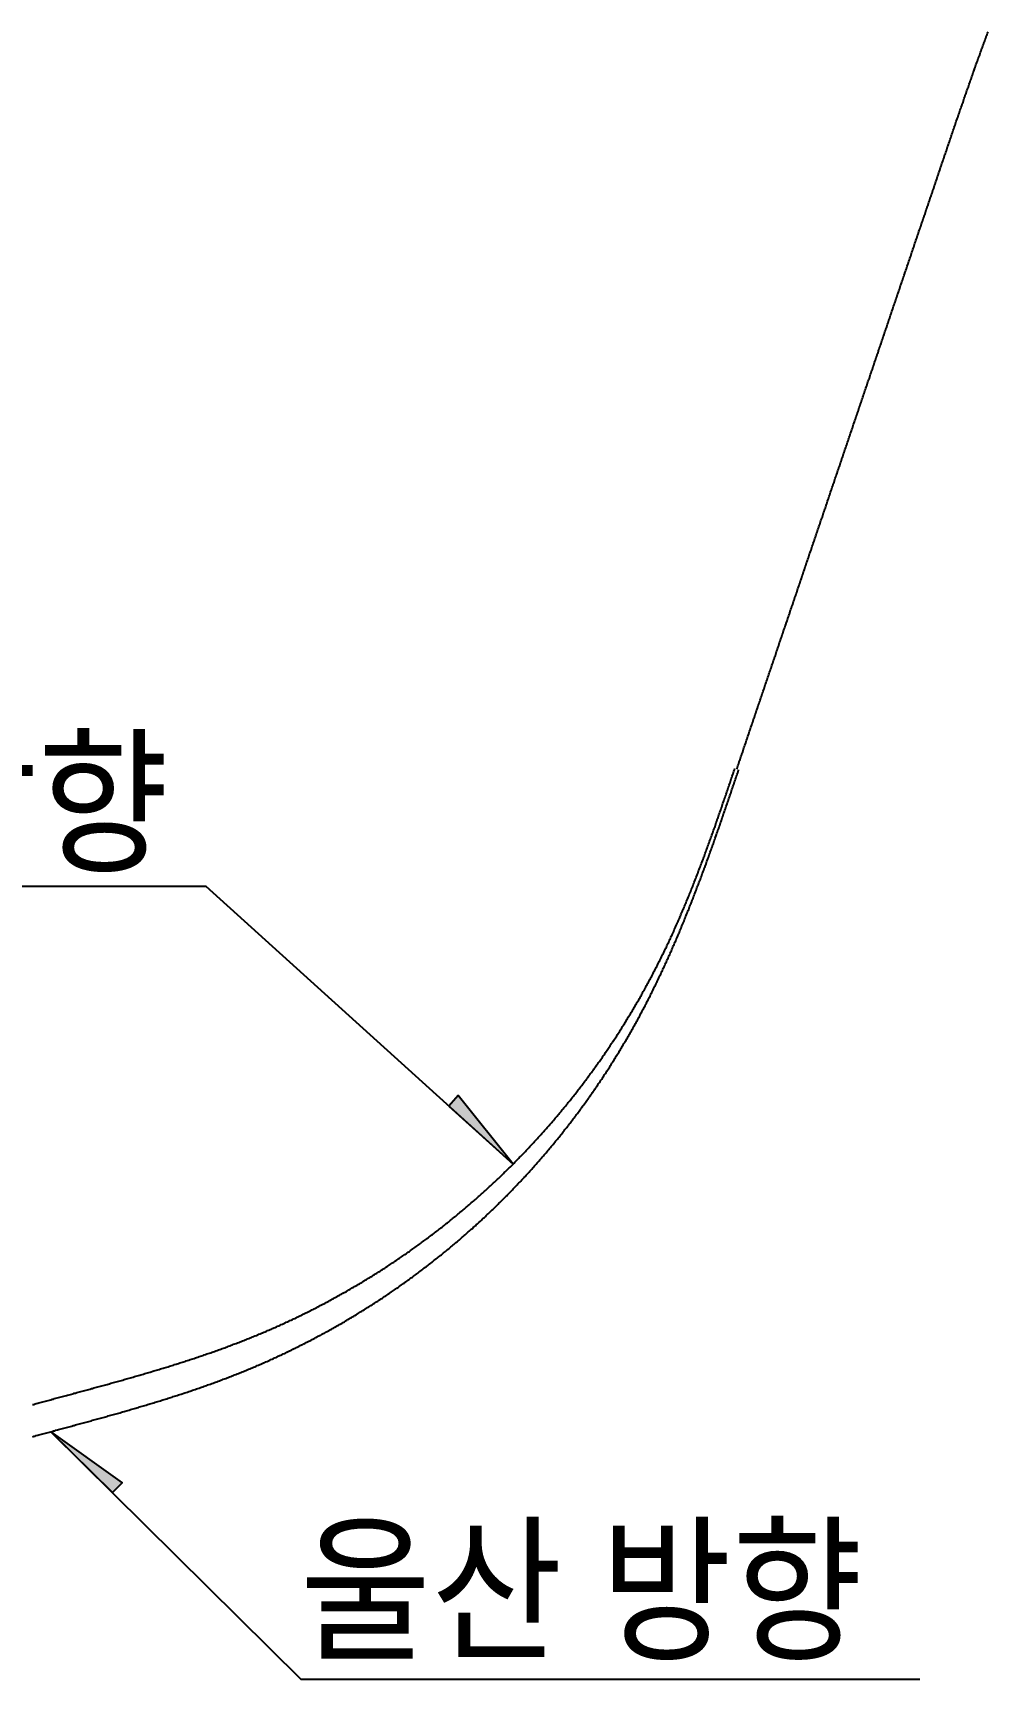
# Model space of a CAD drawing. Header units: inches. Extents: x 0 to 2523, y 0 to 1782.
# Drawn here: x 514.3 to 612.9, y 316.6 to 486.6 of the extents above; entities that cross this region are included whole.
import ezdxf

# ---------------------------------------------------------------- set-up
doc = ezdxf.new("R2010")
doc.units = ezdxf.units.IN
doc.header["$LTSCALE"] = 12
doc.header["$MEASUREMENT"] = 0
for name, color, linetype in [('CA-ALGN-CNTL', 2, 'Continuous'), ('CA-LEAL', 1, 'Continuous'), ('CA-LEAT', 3, 'Continuous')]:
    doc.layers.add(name, color=color, linetype=linetype)
doc.styles.add('GHG1', font='Dotum.ttf')

msp = doc.modelspace()

# ---------------------------------------------------------------- hatches: boundary and pattern name
at = {"layer": 'CA-LEAL'}
for points in [[(563.89, 369.76), (558.23, 376.83), (557.26, 375.76)], [(522.53, 335.84), (523.54, 336.86), (516.17, 342.12)]]:
    msp.add_hatch(color=1, dxfattribs=at).paths.add_polyline_path(points)

# ---------------------------------------------------------------- linework, layer by layer
at = {"layer": 'CA-ALGN-CNTL'}
for points in [[(586.99, 410.55), (587.01, 410.63), (587.06, 410.76), (587.1, 410.9), (587.15, 411.03), (587.19, 411.16), (587.24, 411.29), (587.28, 411.43), (587.33, 411.56), (587.37, 411.69), (587.42, 411.82), (587.46, 411.96), (587.51, 412.09), (587.55, 412.22), (587.6, 412.35), (587.64, 412.49), (587.69, 412.62), (587.73, 412.75), (587.78, 412.88), (587.82, 413.02), (587.87, 413.15), (587.91, 413.28), (587.96, 413.41), (588, 413.55), (588.05, 413.68), (588.09, 413.81), (588.14, 413.95), (588.18, 414.08), (588.18, 414.08), (588.22, 414.21), (588.27, 414.34), (588.31, 414.48), (588.36, 414.61), (588.4, 414.74), (588.45, 414.87), (588.49, 415.01), (588.54, 415.14), (588.58, 415.27), (588.63, 415.4), (588.67, 415.54), (588.72, 415.67), (588.76, 415.8), (588.81, 415.93), (588.85, 416.07), (588.9, 416.2), (588.94, 416.33), (588.99, 416.46), (589.03, 416.6), (589.08, 416.73), (589.12, 416.86), (589.17, 417), (589.21, 417.13), (589.26, 417.26), (589.3, 417.39), (589.35, 417.53), (589.39, 417.66), (589.44, 417.79), (589.48, 417.92), (589.53, 418.06), (589.57, 418.19), (589.62, 418.32), (589.65, 418.41), (589.66, 418.45), (589.71, 418.59), (589.75, 418.72), (589.8, 418.85), (589.84, 418.98), (589.89, 419.12), (589.93, 419.25), (589.98, 419.38), (590.02, 419.51), (590.07, 419.65), (590.11, 419.78), (590.16, 419.91), (590.2, 420.04), (590.25, 420.18), (590.29, 420.31), (590.34, 420.44), (590.38, 420.58), (590.43, 420.71), (590.47, 420.84), (590.52, 420.97), (590.56, 421.11), (590.61, 421.24), (590.65, 421.37), (590.7, 421.5), (590.74, 421.64), (590.79, 421.77), (590.83, 421.9), (590.88, 422.03), (590.92, 422.17), (590.97, 422.3), (591.01, 422.43), (591.05, 422.56), (591.1, 422.7), (591.14, 422.83), (591.19, 422.96), (591.23, 423.09), (591.28, 423.23), (591.32, 423.36), (591.37, 423.49), (591.41, 423.63), (591.46, 423.76), (591.5, 423.89), (591.55, 424.02), (591.59, 424.16), (591.64, 424.29), (591.68, 424.42), (591.73, 424.55), (591.77, 424.69), (591.82, 424.82), (591.86, 424.95), (591.91, 425.08), (591.95, 425.22), (591.97, 425.26), (591.99, 425.32), (592, 425.35), (592.01, 425.38), (592.04, 425.48), (592.07, 425.55), (592.09, 425.61), (592.11, 425.68), (592.13, 425.75), (592.18, 425.88), (592.22, 426.01), (592.25, 426.08), (592.27, 426.14), (592.31, 426.28), (592.36, 426.41), (592.39, 426.5), (592.4, 426.54), (592.45, 426.67), (592.47, 426.74), (592.49, 426.81), (592.51, 426.87), (592.54, 426.94), (592.58, 427.07), (592.63, 427.21), (592.67, 427.34), (592.72, 427.47), (592.76, 427.6), (592.81, 427.74), (592.85, 427.87), (592.9, 428), (592.94, 428.13), (592.99, 428.27), (593.03, 428.4), (593.08, 428.53), (593.12, 428.66), (593.17, 428.8), (593.21, 428.93), (593.26, 429.06), (593.3, 429.19), (593.35, 429.33), (593.39, 429.46), (593.44, 429.59), (593.48, 429.72), (593.53, 429.86), (593.57, 429.99), (593.62, 430.12), (593.66, 430.25), (593.71, 430.39), (593.75, 430.52), (593.79, 430.65), (593.84, 430.79), (593.88, 430.92), (593.93, 431.05), (593.97, 431.18), (594.02, 431.32), (594.06, 431.45), (594.11, 431.58), (594.15, 431.71), (594.2, 431.85), (594.24, 431.98), (594.29, 432.11), (594.33, 432.24), (594.38, 432.38), (594.42, 432.51), (594.47, 432.64), (594.51, 432.77), (594.56, 432.91), (594.6, 433.04), (594.65, 433.17), (594.69, 433.3), (594.74, 433.44), (594.78, 433.57), (594.83, 433.7), (594.87, 433.84), (594.92, 433.97), (594.92, 433.97), (594.96, 434.1), (595.01, 434.23), (595.05, 434.37), (595.1, 434.5), (595.14, 434.63), (595.19, 434.76), (595.23, 434.9), (595.28, 435.03), (595.32, 435.16), (595.37, 435.29), (595.41, 435.43), (595.46, 435.56), (595.5, 435.69), (595.55, 435.82), (595.59, 435.96), (595.64, 436.09), (595.68, 436.22), (595.73, 436.35), (595.77, 436.49), (595.82, 436.62), (595.86, 436.75), (595.91, 436.88), (595.95, 437.02), (596, 437.15), (596.04, 437.28), (596.09, 437.42), (596.13, 437.55), (596.18, 437.68), (596.2, 437.75), (596.22, 437.81), (596.27, 437.95), (596.31, 438.08), (596.36, 438.21), (596.4, 438.34), (596.45, 438.48), (596.49, 438.61), (596.54, 438.74), (596.58, 438.87), (596.62, 439.01), (596.67, 439.14), (596.71, 439.27), (596.76, 439.4), (596.8, 439.54), (596.85, 439.67), (596.89, 439.8), (596.94, 439.93), (596.98, 440.07), (597.03, 440.2), (597.07, 440.33), (597.12, 440.46), (597.16, 440.6), (597.21, 440.73), (597.25, 440.86), (597.3, 441), (597.34, 441.13), (597.39, 441.26), (597.43, 441.39), (597.48, 441.53), (597.52, 441.66), (597.57, 441.79), (597.61, 441.92), (597.66, 442.06), (597.7, 442.19), (597.75, 442.32), (597.79, 442.45), (597.84, 442.59), (597.88, 442.72), (597.93, 442.85), (597.97, 442.98), (598.02, 443.12), (598.06, 443.25), (598.11, 443.38), (598.15, 443.51), (598.2, 443.65), (598.24, 443.78), (598.29, 443.91), (598.33, 444.05), (598.38, 444.18), (598.42, 444.31), (598.47, 444.44), (598.51, 444.58), (598.56, 444.71), (598.6, 444.84), (598.65, 444.97), (598.69, 445.11), (598.74, 445.24), (598.78, 445.37), (598.83, 445.5), (598.87, 445.64), (598.92, 445.77), (598.96, 445.9), (599.01, 446.03), (599.05, 446.17), (599.1, 446.3), (599.14, 446.43), (599.19, 446.56), (599.23, 446.7), (599.28, 446.83), (599.32, 446.96), (599.37, 447.09), (599.41, 447.23), (599.45, 447.36), (599.5, 447.49), (599.54, 447.63), (599.59, 447.76), (599.63, 447.89), (599.68, 448.02), (599.72, 448.16), (599.77, 448.29), (599.81, 448.42), (599.86, 448.55), (599.9, 448.69), (599.95, 448.82), (599.99, 448.95), (600.04, 449.08), (600.08, 449.22), (600.13, 449.35), (600.17, 449.48), (600.22, 449.61), (600.26, 449.75), (600.31, 449.88), (600.35, 450.01), (600.4, 450.14), (600.44, 450.28), (600.49, 450.41), (600.53, 450.54), (600.58, 450.67), (600.62, 450.81), (600.67, 450.94), (600.71, 451.07), (600.76, 451.21), (600.8, 451.34), (600.85, 451.47), (600.89, 451.6), (600.94, 451.74), (600.98, 451.87), (601.03, 452), (601.07, 452.13), (601.12, 452.27), (601.16, 452.4), (601.21, 452.53), (601.25, 452.66), (601.3, 452.8), (601.34, 452.93), (601.39, 453.06), (601.43, 453.19), (601.48, 453.33), (601.52, 453.46), (601.57, 453.59), (601.61, 453.72), (601.63, 453.79), (601.66, 453.86), (601.7, 453.99), (601.75, 454.12), (601.79, 454.26), (601.84, 454.39), (601.88, 454.52), (601.93, 454.65), (601.97, 454.79), (602.02, 454.92), (602.06, 455.05), (602.11, 455.18), (602.15, 455.32), (602.2, 455.45), (602.24, 455.58), (602.28, 455.71), (602.33, 455.85), (602.37, 455.98), (602.42, 456.11), (602.46, 456.24), (602.51, 456.38), (602.55, 456.51), (602.6, 456.64), (602.64, 456.77), (602.69, 456.91), (602.73, 457.04), (602.78, 457.17), (602.82, 457.3), (602.87, 457.44), (602.91, 457.57), (602.96, 457.7), (603, 457.84), (603.03, 457.9), (603.05, 457.97), (603.09, 458.1), (603.14, 458.23), (603.18, 458.37), (603.23, 458.5), (603.27, 458.63), (603.32, 458.76), (603.36, 458.9), (603.41, 459.03), (603.45, 459.16), (603.5, 459.29), (603.54, 459.43), (603.59, 459.56), (603.63, 459.69), (603.68, 459.82), (603.72, 459.96), (603.77, 460.09), (603.81, 460.22), (603.86, 460.35), (603.9, 460.49), (603.95, 460.62), (603.99, 460.75), (604.04, 460.88), (604.08, 461.02), (604.13, 461.15), (604.17, 461.28), (604.22, 461.42), (604.26, 461.55), (604.31, 461.68), (604.33, 461.75), (604.35, 461.81), (604.4, 461.95), (604.44, 462.08), (604.49, 462.21), (604.53, 462.34), (604.58, 462.48), (604.62, 462.61), (604.67, 462.74), (604.71, 462.87), (604.76, 463.01), (604.8, 463.14), (604.85, 463.27), (604.89, 463.4), (604.94, 463.54), (604.98, 463.67), (605.03, 463.8), (605.07, 463.93), (605.11, 464.07), (605.16, 464.2), (605.2, 464.33), (605.25, 464.47), (605.29, 464.6), (605.34, 464.73), (605.38, 464.86), (605.43, 465), (605.47, 465.13), (605.52, 465.26), (605.56, 465.39), (605.61, 465.53), (605.65, 465.66), (605.7, 465.79), (605.74, 465.92), (605.79, 466.06), (605.83, 466.19), (605.88, 466.32), (605.92, 466.45), (605.97, 466.59), (606.01, 466.72), (606.06, 466.85), (606.1, 466.98), (606.15, 467.12), (606.19, 467.25), (606.24, 467.38), (606.28, 467.51), (606.33, 467.65), (606.37, 467.78), (606.42, 467.91), (606.46, 468.05), (606.51, 468.18), (606.55, 468.31), (606.6, 468.44), (606.64, 468.58), (606.69, 468.71), (606.73, 468.84), (606.78, 468.97), (606.82, 469.11), (606.87, 469.24), (606.91, 469.37), (606.96, 469.5), (607, 469.64), (607.05, 469.77), (607.09, 469.9), (607.14, 470.03), (607.18, 470.17), (607.23, 470.3), (607.27, 470.43), (607.32, 470.56), (607.36, 470.7), (607.41, 470.83), (607.45, 470.96), (607.5, 471.09), (607.54, 471.23), (607.59, 471.36), (607.63, 471.49), (607.68, 471.63), (607.72, 471.76), (607.77, 471.89), (607.81, 472.02), (607.86, 472.16), (607.9, 472.29), (607.94, 472.42), (607.99, 472.55), (608.03, 472.69), (608.08, 472.82), (608.12, 472.95), (608.17, 473.08), (608.21, 473.22), (608.26, 473.35), (608.3, 473.48), (608.35, 473.61), (608.39, 473.74), (608.39, 473.75), (608.44, 473.88), (608.48, 474.01), (608.53, 474.14), (608.57, 474.28), (608.62, 474.41), (608.66, 474.54), (608.71, 474.68), (608.75, 474.81), (608.8, 474.94), (608.84, 475.07), (608.89, 475.21), (608.93, 475.34), (608.98, 475.47), (609.02, 475.6), (609.07, 475.74), (609.11, 475.87), (609.16, 476), (609.2, 476.13), (609.25, 476.27), (609.29, 476.4), (609.34, 476.53), (609.38, 476.66), (609.43, 476.8), (609.47, 476.93), (609.52, 477.06), (609.56, 477.19), (609.61, 477.33), (609.65, 477.46), (609.7, 477.59), (609.75, 477.72), (609.79, 477.86), (609.84, 477.99), (609.88, 478.12), (609.93, 478.25), (609.97, 478.39), (610.02, 478.52), (610.04, 478.58), (610.06, 478.65), (610.11, 478.78), (610.15, 478.92), (610.17, 478.97), (610.2, 479.05), (610.2, 479.06), (610.24, 479.17), (610.25, 479.18), (610.29, 479.31), (610.34, 479.44), (610.38, 479.58), (610.43, 479.71), (610.47, 479.84), (610.52, 479.97), (610.57, 480.11), (610.61, 480.24), (610.66, 480.37), (610.7, 480.5), (610.75, 480.64), (610.8, 480.77), (610.84, 480.9), (610.89, 481.03), (610.93, 481.16), (610.98, 481.3), (611.01, 481.39), (611.03, 481.43), (611.07, 481.56), (611.12, 481.69), (611.14, 481.75), (611.17, 481.82), (611.21, 481.96), (611.26, 482.09), (611.31, 482.22), (611.35, 482.35), (611.4, 482.48), (611.45, 482.62), (611.49, 482.75), (611.52, 482.83), (611.54, 482.88), (611.59, 483.01), (611.63, 483.14), (611.68, 483.28), (611.73, 483.41), (611.77, 483.54), (611.82, 483.67), (611.87, 483.8), (611.92, 483.94), (611.96, 484.07), (612.01, 484.2), (612.06, 484.33), (612.11, 484.46), (612.15, 484.59), (612.2, 484.73), (612.25, 484.86), (612.3, 484.99), (612.35, 485.12), (612.39, 485.25), (612.44, 485.38), (612.49, 485.51), (612.54, 485.65), (612.59, 485.78), (612.63, 485.91), (612.68, 486.04), (612.73, 486.17), (612.78, 486.3), (612.83, 486.43), (612.88, 486.57), (612.93, 486.7)], [(514.28, 344.92), (514.41, 344.95), (514.55, 344.99), (514.68, 345.03), (514.82, 345.06), (514.95, 345.1), (515.09, 345.14), (515.22, 345.17), (515.36, 345.21), (515.49, 345.25), (515.63, 345.28), (515.76, 345.32), (515.9, 345.36), (516.03, 345.39), (516.17, 345.43), (516.3, 345.47), (516.44, 345.5), (516.57, 345.54), (516.71, 345.58), (516.84, 345.61), (516.98, 345.65), (517.11, 345.69), (517.25, 345.72), (517.38, 345.76), (517.52, 345.8), (517.65, 345.83), (517.79, 345.87), (517.91, 345.9), (517.93, 345.91), (518.06, 345.94), (518.2, 345.98), (518.33, 346.01), (518.47, 346.05), (518.6, 346.09), (518.74, 346.12), (518.87, 346.16), (519.01, 346.2), (519.14, 346.23), (519.28, 346.27), (519.41, 346.31), (519.55, 346.34), (519.68, 346.38), (519.82, 346.42), (519.95, 346.45), (520.09, 346.49), (520.22, 346.53), (520.36, 346.57), (520.49, 346.6), (520.63, 346.64), (520.76, 346.68), (520.9, 346.71), (521.03, 346.75), (521.17, 346.79), (521.3, 346.82), (521.44, 346.86), (521.57, 346.9), (521.71, 346.94), (521.84, 346.97), (521.98, 347.01), (522.11, 347.05), (522.25, 347.08), (522.38, 347.12), (522.52, 347.16), (522.65, 347.2), (522.79, 347.23), (522.92, 347.27), (523.06, 347.31), (523.19, 347.35), (523.33, 347.39), (523.46, 347.42), (523.6, 347.46), (523.73, 347.5), (523.86, 347.54), (524, 347.58), (524.13, 347.61), (524.27, 347.65), (524.4, 347.69), (524.54, 347.73), (524.67, 347.77), (524.81, 347.81), (524.94, 347.85), (525.08, 347.88), (525.21, 347.92), (525.35, 347.96), (525.48, 348), (525.61, 348.04), (525.75, 348.08), (525.88, 348.12), (526.02, 348.16), (526.15, 348.2), (526.29, 348.24), (526.42, 348.28), (526.55, 348.32), (526.69, 348.36), (526.82, 348.4), (526.96, 348.44), (527.09, 348.48), (527.22, 348.52), (527.36, 348.56), (527.49, 348.6), (527.63, 348.64), (527.76, 348.68), (527.89, 348.72), (528.03, 348.76), (528.16, 348.8), (528.3, 348.84), (528.43, 348.89), (528.56, 348.93), (528.7, 348.97), (528.83, 349.01), (528.96, 349.05), (529.1, 349.09), (529.23, 349.14), (529.36, 349.18), (529.5, 349.22), (529.63, 349.26), (529.76, 349.31), (529.9, 349.35), (530.03, 349.39), (530.16, 349.44), (530.3, 349.48), (530.43, 349.52), (530.56, 349.57), (530.7, 349.61), (530.83, 349.65), (530.96, 349.7), (531.1, 349.74), (531.23, 349.79), (531.36, 349.83), (531.49, 349.88), (531.63, 349.92), (531.76, 349.97), (531.89, 350.01), (532.02, 350.06), (532.16, 350.1), (532.29, 350.15), (532.42, 350.19), (532.55, 350.24), (532.69, 350.28), (532.82, 350.33), (532.95, 350.38), (533.08, 350.42), (533.21, 350.47), (533.35, 350.52), (533.48, 350.57), (533.61, 350.61), (533.74, 350.66), (533.87, 350.71), (534, 350.76), (534.14, 350.8), (534.27, 350.85), (534.4, 350.9), (534.53, 350.95), (534.66, 351), (534.79, 351.05), (534.92, 351.1), (535.05, 351.15), (535.18, 351.2), (535.32, 351.25), (535.45, 351.3), (535.58, 351.35), (535.71, 351.4), (535.84, 351.45), (535.97, 351.5), (536.1, 351.55), (536.23, 351.6), (536.36, 351.65), (536.49, 351.7), (536.62, 351.76), (536.75, 351.81), (536.88, 351.86), (537.01, 351.91), (537.14, 351.97), (537.25, 352.01), (537.27, 352.02), (537.4, 352.07), (537.53, 352.13), (537.66, 352.18), (537.78, 352.23), (537.91, 352.29), (538.04, 352.34), (538.17, 352.4), (538.3, 352.45), (538.43, 352.51), (538.56, 352.56), (538.69, 352.62), (538.81, 352.67), (538.94, 352.73), (539.07, 352.79), (539.2, 352.84), (539.33, 352.9), (539.46, 352.96), (539.58, 353.01), (539.71, 353.07), (539.84, 353.13), (539.97, 353.18), (540.09, 353.24), (540.22, 353.3), (540.35, 353.36), (540.48, 353.42), (540.6, 353.48), (540.73, 353.54), (540.86, 353.6), (540.98, 353.65), (541.11, 353.71), (541.24, 353.77), (541.36, 353.83), (541.49, 353.89), (541.62, 353.96), (541.74, 354.02), (541.87, 354.08), (541.99, 354.14), (542.12, 354.2), (542.24, 354.26), (542.37, 354.32), (542.5, 354.39), (542.62, 354.45), (542.75, 354.51), (542.87, 354.57), (543, 354.64), (543.12, 354.7), (543.25, 354.76), (543.37, 354.83), (543.5, 354.89), (543.62, 354.95), (543.74, 355.02), (543.87, 355.08), (543.99, 355.15), (544.12, 355.21), (544.24, 355.28), (544.37, 355.34), (544.49, 355.41), (544.61, 355.47), (544.74, 355.54), (544.86, 355.61), (544.98, 355.67), (545.11, 355.74), (545.23, 355.81), (545.35, 355.87), (545.47, 355.94), (545.6, 356.01), (545.72, 356.07), (545.84, 356.14), (545.96, 356.21), (546.09, 356.28), (546.21, 356.35), (546.33, 356.42), (546.45, 356.49), (546.57, 356.55), (546.7, 356.62), (546.82, 356.69), (546.94, 356.76), (547.06, 356.83), (547.18, 356.9), (547.3, 356.97), (547.42, 357.04), (547.54, 357.11), (547.66, 357.19), (547.79, 357.26), (547.91, 357.33), (548.03, 357.4), (548.15, 357.47), (548.27, 357.54), (548.39, 357.62), (548.51, 357.69), (548.63, 357.76), (548.75, 357.83), (548.86, 357.91), (548.98, 357.98), (549.1, 358.05), (549.22, 358.13), (549.34, 358.2), (549.46, 358.28), (549.58, 358.35), (549.7, 358.42), (549.82, 358.5), (549.93, 358.57), (550.05, 358.65), (550.17, 358.72), (550.29, 358.8), (550.41, 358.88), (550.52, 358.95), (550.64, 359.03), (550.76, 359.1), (550.88, 359.18), (550.99, 359.26), (551.11, 359.33), (551.23, 359.41), (551.34, 359.49), (551.46, 359.57), (551.58, 359.64), (551.69, 359.72), (551.81, 359.8), (551.92, 359.88), (552.04, 359.96), (552.16, 360.04), (552.27, 360.11), (552.39, 360.19), (552.5, 360.27), (552.62, 360.35), (552.73, 360.43), (552.85, 360.51), (552.96, 360.59), (553.08, 360.67), (553.19, 360.75), (553.31, 360.83), (553.42, 360.92), (553.53, 361), (553.65, 361.08), (553.76, 361.16), (553.88, 361.24), (553.99, 361.32), (554.1, 361.4), (554.22, 361.49), (554.33, 361.57), (554.44, 361.65), (554.55, 361.74), (554.67, 361.82), (554.78, 361.9), (554.89, 361.98), (555, 362.07), (555.12, 362.15), (555.23, 362.24), (555.34, 362.32), (555.45, 362.41), (555.56, 362.49), (555.68, 362.57), (555.79, 362.66), (555.9, 362.74), (556.01, 362.83), (556.12, 362.92), (556.23, 363), (556.34, 363.09), (556.45, 363.17), (556.56, 363.26), (556.67, 363.35), (556.78, 363.43), (556.89, 363.52), (557, 363.61), (557.11, 363.69), (557.22, 363.78), (557.33, 363.87), (557.44, 363.96), (557.55, 364.05), (557.65, 364.13), (557.76, 364.22), (557.87, 364.31), (557.95, 364.37), (557.98, 364.4), (558.09, 364.49), (558.2, 364.58), (558.3, 364.67), (558.41, 364.76), (558.52, 364.85), (558.63, 364.94), (558.73, 365.03), (558.84, 365.12), (558.95, 365.21), (559.05, 365.3), (559.16, 365.39), (559.27, 365.48), (559.37, 365.57), (559.48, 365.66), (559.58, 365.75), (559.69, 365.85), (559.8, 365.94), (559.9, 366.03), (560.01, 366.12), (560.11, 366.21), (560.22, 366.31), (560.32, 366.4), (560.43, 366.49), (560.53, 366.59), (560.64, 366.68), (560.74, 366.77), (560.84, 366.87), (560.95, 366.96), (561.05, 367.05), (561.15, 367.15), (561.26, 367.24), (561.36, 367.34), (561.46, 367.43), (561.57, 367.53), (561.67, 367.62), (561.77, 367.72), (561.87, 367.81), (561.98, 367.91), (562.08, 368.01), (562.18, 368.1), (562.28, 368.2), (562.38, 368.29), (562.48, 368.39), (562.59, 368.49), (562.69, 368.58), (562.79, 368.68), (562.89, 368.78), (562.99, 368.88), (563.09, 368.97), (563.19, 369.07), (563.29, 369.17), (563.39, 369.27), (563.49, 369.37), (563.59, 369.46), (563.69, 369.56), (563.79, 369.66), (563.89, 369.76), (563.99, 369.86), (564.08, 369.96), (564.18, 370.06), (564.28, 370.16), (564.38, 370.26), (564.48, 370.36), (564.57, 370.46), (564.67, 370.56), (564.77, 370.66), (564.87, 370.76), (564.96, 370.86), (565.06, 370.96), (565.16, 371.06), (565.25, 371.16), (565.35, 371.27), (565.45, 371.37), (565.54, 371.47), (565.64, 371.57), (565.73, 371.67), (565.83, 371.78), (565.93, 371.88), (566.02, 371.98), (566.12, 372.08), (566.21, 372.19), (566.31, 372.29), (566.4, 372.39), (566.49, 372.5), (566.59, 372.6), (566.68, 372.7), (566.78, 372.81), (566.87, 372.91), (566.96, 373.02), (567.06, 373.12), (567.15, 373.23), (567.24, 373.33), (567.33, 373.44), (567.43, 373.54), (567.52, 373.65), (567.61, 373.75), (567.7, 373.86), (567.8, 373.96), (567.89, 374.07), (567.98, 374.17), (568.07, 374.28), (568.16, 374.39), (568.25, 374.49), (568.34, 374.6), (568.43, 374.71), (568.52, 374.81), (568.61, 374.92), (568.7, 375.03), (568.79, 375.14), (568.88, 375.24), (568.97, 375.35), (569.06, 375.46), (569.15, 375.57), (569.24, 375.68), (569.33, 375.78), (569.42, 375.89), (569.5, 376), (569.59, 376.11), (569.68, 376.22), (569.77, 376.33), (569.85, 376.44), (569.94, 376.55), (570.03, 376.66), (570.12, 376.77), (570.2, 376.88), (570.29, 376.99), (570.38, 377.1), (570.46, 377.21), (570.55, 377.32), (570.63, 377.43), (570.72, 377.54), (570.8, 377.65), (570.89, 377.76), (570.98, 377.87), (571.06, 377.98), (571.14, 378.09), (571.23, 378.21), (571.31, 378.32), (571.4, 378.43), (571.48, 378.54), (571.56, 378.65), (571.65, 378.77), (571.73, 378.88), (571.81, 378.99), (571.9, 379.1), (571.98, 379.22), (572.06, 379.33), (572.15, 379.44), (572.23, 379.56), (572.31, 379.67), (572.39, 379.78), (572.47, 379.9), (572.55, 380.01), (572.64, 380.13), (572.72, 380.24), (572.8, 380.36), (572.88, 380.47), (572.96, 380.58), (573.04, 380.7), (573.12, 380.81), (573.2, 380.93), (573.28, 381.04), (573.36, 381.16), (573.44, 381.27), (573.51, 381.39), (573.59, 381.51), (573.67, 381.62), (573.75, 381.74), (573.83, 381.85), (573.91, 381.97), (573.95, 382.03), (573.98, 382.09), (574.06, 382.2), (574.14, 382.32), (574.22, 382.44), (574.29, 382.55), (574.37, 382.67), (574.45, 382.79), (574.52, 382.91), (574.6, 383.02), (574.68, 383.14), (574.75, 383.26), (574.83, 383.38), (574.9, 383.49), (574.98, 383.61), (575.05, 383.73), (575.13, 383.85), (575.2, 383.97), (575.28, 384.09), (575.35, 384.21), (575.42, 384.32), (575.5, 384.44), (575.57, 384.56), (575.64, 384.68), (575.72, 384.8), (575.79, 384.92), (575.86, 385.04), (575.93, 385.16), (576.01, 385.28), (576.08, 385.4), (576.15, 385.52), (576.22, 385.64), (576.29, 385.76), (576.37, 385.88), (576.44, 386), (576.51, 386.12), (576.58, 386.24), (576.65, 386.36), (576.72, 386.49), (576.79, 386.61), (576.86, 386.73), (576.93, 386.85), (577, 386.97), (577.07, 387.09), (577.14, 387.21), (577.2, 387.34), (577.27, 387.46), (577.34, 387.58), (577.41, 387.7), (577.48, 387.83), (577.54, 387.95), (577.61, 388.07), (577.68, 388.19), (577.75, 388.32), (577.81, 388.44), (577.88, 388.56), (577.95, 388.69), (578.01, 388.81), (578.08, 388.93), (578.14, 389.06), (578.21, 389.18), (578.27, 389.3), (578.34, 389.43), (578.4, 389.55), (578.47, 389.68), (578.53, 389.8), (578.6, 389.93), (578.66, 390.05), (578.73, 390.17), (578.79, 390.3), (578.85, 390.42), (578.92, 390.55), (578.98, 390.67), (579.04, 390.8), (579.1, 390.92), (579.17, 391.05), (579.23, 391.17), (579.29, 391.3), (579.35, 391.43), (579.41, 391.55), (579.48, 391.68), (579.48, 391.69), (579.54, 391.8), (579.6, 391.93), (579.66, 392.06), (579.72, 392.18), (579.78, 392.31), (579.84, 392.44), (579.9, 392.56), (579.96, 392.69), (580.02, 392.82), (580.08, 392.94), (580.13, 393.07), (580.19, 393.2), (580.25, 393.32), (580.31, 393.45), (580.37, 393.58), (580.43, 393.71), (580.48, 393.83), (580.54, 393.96), (580.6, 394.09), (580.66, 394.22), (580.71, 394.34), (580.77, 394.47), (580.83, 394.6), (580.88, 394.73), (580.94, 394.86), (581, 394.99), (581.05, 395.11), (581.11, 395.24), (581.15, 395.34), (581.16, 395.37), (581.22, 395.5), (581.26, 395.6), (581.27, 395.63), (581.29, 395.67), (581.33, 395.76), (581.38, 395.89), (581.4, 395.92), (581.43, 395.99), (581.44, 396.01), (581.49, 396.14), (581.55, 396.27), (581.6, 396.4), (581.63, 396.47), (581.65, 396.53), (581.71, 396.66), (581.76, 396.79), (581.81, 396.92), (581.87, 397.05), (581.92, 397.18), (581.97, 397.31), (582.03, 397.44), (582.08, 397.57), (582.13, 397.7), (582.18, 397.83), (582.24, 397.96), (582.29, 398.09), (582.34, 398.22), (582.39, 398.35), (582.44, 398.48), (582.5, 398.61), (582.55, 398.74), (582.6, 398.87), (582.65, 399), (582.7, 399.13), (582.75, 399.26), (582.8, 399.39), (582.85, 399.52), (582.9, 399.65), (582.95, 399.78), (583, 399.91), (583.05, 400.04), (583.1, 400.17), (583.15, 400.3), (583.2, 400.43), (583.25, 400.57), (583.3, 400.7), (583.35, 400.83), (583.4, 400.96), (583.45, 401.09), (583.5, 401.22), (583.55, 401.35), (583.59, 401.48), (583.64, 401.61), (583.69, 401.75), (583.74, 401.88), (583.79, 402.01), (583.84, 402.14), (583.88, 402.27), (583.93, 402.4), (583.98, 402.53), (584.03, 402.67), (584.08, 402.8), (584.12, 402.93), (584.17, 403.06), (584.22, 403.19), (584.27, 403.32), (584.31, 403.46), (584.36, 403.59), (584.41, 403.72), (584.45, 403.85), (584.5, 403.98), (584.55, 404.12), (584.6, 404.25), (584.64, 404.38), (584.69, 404.51), (584.74, 404.64), (584.78, 404.78), (584.83, 404.91), (584.87, 405.04), (584.92, 405.17), (584.97, 405.3), (585.01, 405.44), (585.06, 405.57), (585.11, 405.7), (585.15, 405.83), (585.2, 405.97), (585.24, 406.1), (585.29, 406.23), (585.33, 406.36), (585.38, 406.49), (585.43, 406.63), (585.47, 406.76), (585.52, 406.89), (585.56, 407.02), (585.61, 407.16), (585.65, 407.29), (585.7, 407.42), (585.74, 407.55), (585.79, 407.69), (585.84, 407.82), (585.88, 407.95), (585.93, 408.08), (585.97, 408.22), (586.02, 408.35), (586.06, 408.48), (586.11, 408.61), (586.15, 408.75), (586.2, 408.88), (586.24, 409.01), (586.29, 409.14), (586.33, 409.28), (586.38, 409.41), (586.42, 409.54), (586.47, 409.67), (586.51, 409.81), (586.56, 409.94), (586.6, 410.07), (586.65, 410.2), (586.69, 410.34), (586.74, 410.47), (586.78, 410.6), (586.79, 410.62)], [(514.28, 341.61), (514.41, 341.65), (514.55, 341.68), (514.68, 341.72), (514.82, 341.76), (514.95, 341.79), (515.09, 341.83), (515.22, 341.87), (515.36, 341.9), (515.49, 341.94), (515.63, 341.98), (515.76, 342.01), (515.9, 342.05), (516.04, 342.09), (516.17, 342.12), (516.31, 342.16), (516.44, 342.2), (516.58, 342.23), (516.71, 342.27), (516.85, 342.31), (516.95, 342.33), (516.98, 342.34), (517.12, 342.38), (517.12, 342.38), (517.25, 342.42), (517.39, 342.45), (517.52, 342.49), (517.66, 342.53), (517.79, 342.56), (517.93, 342.6), (518.06, 342.64), (518.2, 342.67), (518.33, 342.71), (518.47, 342.75), (518.6, 342.78), (518.74, 342.82), (518.87, 342.86), (519.01, 342.89), (519.14, 342.93), (519.28, 342.97), (519.41, 343), (519.55, 343.04), (519.68, 343.08), (519.82, 343.11), (519.95, 343.15), (520.09, 343.19), (520.22, 343.22), (520.36, 343.26), (520.49, 343.3), (520.63, 343.34), (520.76, 343.37), (520.9, 343.41), (521.03, 343.45), (521.17, 343.48), (521.3, 343.52), (521.44, 343.56), (521.57, 343.6), (521.71, 343.63), (521.84, 343.67), (521.98, 343.71), (522.11, 343.75), (522.25, 343.79), (522.38, 343.82), (522.52, 343.86), (522.65, 343.9), (522.79, 343.94), (522.92, 343.98), (523.06, 344.01), (523.19, 344.05), (523.32, 344.09), (523.46, 344.13), (523.59, 344.17), (523.73, 344.21), (523.86, 344.24), (524, 344.28), (524.13, 344.32), (524.27, 344.36), (524.4, 344.4), (524.54, 344.44), (524.67, 344.48), (524.8, 344.52), (524.94, 344.56), (525.07, 344.6), (525.21, 344.64), (525.34, 344.68), (525.48, 344.71), (525.61, 344.75), (525.74, 344.79), (525.88, 344.83), (526.01, 344.87), (526.15, 344.92), (526.28, 344.96), (526.41, 345), (526.55, 345.04), (526.68, 345.08), (526.82, 345.12), (526.95, 345.16), (527.08, 345.2), (527.22, 345.24), (527.35, 345.28), (527.49, 345.32), (527.62, 345.37), (527.75, 345.41), (527.89, 345.45), (528.02, 345.49), (528.15, 345.53), (528.29, 345.58), (528.42, 345.62), (528.55, 345.66), (528.69, 345.7), (528.82, 345.75), (528.95, 345.79), (529.09, 345.83), (529.22, 345.87), (529.35, 345.92), (529.49, 345.96), (529.62, 346), (529.75, 346.05), (529.89, 346.09), (530.02, 346.14), (530.15, 346.18), (530.28, 346.22), (530.42, 346.27), (530.55, 346.31), (530.68, 346.36), (530.81, 346.4), (530.95, 346.45), (531.08, 346.49), (531.21, 346.54), (531.34, 346.59), (531.48, 346.63), (531.61, 346.68), (531.74, 346.72), (531.87, 346.77), (532.01, 346.82), (532.14, 346.86), (532.27, 346.91), (532.4, 346.96), (532.53, 347), (532.66, 347.05), (532.8, 347.1), (532.93, 347.15), (533.06, 347.19), (533.19, 347.24), (533.32, 347.29), (533.45, 347.34), (533.58, 347.39), (533.72, 347.44), (533.85, 347.49), (533.98, 347.54), (534.11, 347.59), (534.24, 347.63), (534.37, 347.68), (534.5, 347.73), (534.63, 347.79), (534.76, 347.84), (534.89, 347.89), (535.02, 347.94), (535.15, 347.99), (535.28, 348.04), (535.41, 348.09), (535.54, 348.14), (535.67, 348.2), (535.8, 348.25), (535.93, 348.3), (536.06, 348.35), (536.19, 348.41), (536.29, 348.45), (536.32, 348.46), (536.45, 348.51), (536.58, 348.57), (536.71, 348.62), (536.84, 348.67), (536.97, 348.73), (537.1, 348.78), (537.23, 348.84), (537.36, 348.89), (537.48, 348.95), (537.61, 349), (537.74, 349.06), (537.87, 349.11), (538, 349.17), (538.13, 349.22), (538.26, 349.28), (538.38, 349.34), (538.51, 349.39), (538.64, 349.45), (538.77, 349.51), (538.89, 349.57), (539.02, 349.62), (539.15, 349.68), (539.28, 349.74), (539.4, 349.8), (539.53, 349.86), (539.66, 349.92), (539.78, 349.98), (539.91, 350.03), (540.04, 350.09), (540.17, 350.15), (540.29, 350.21), (540.42, 350.27), (540.54, 350.33), (540.67, 350.39), (540.8, 350.46), (540.92, 350.52), (541.05, 350.58), (541.17, 350.64), (541.3, 350.7), (541.43, 350.76), (541.55, 350.83), (541.68, 350.89), (541.8, 350.95), (541.93, 351.01), (542.05, 351.08), (542.18, 351.14), (542.3, 351.2), (542.43, 351.27), (542.55, 351.33), (542.68, 351.39), (542.8, 351.46), (542.92, 351.52), (543.05, 351.59), (543.17, 351.65), (543.3, 351.72), (543.42, 351.78), (543.54, 351.85), (543.67, 351.91), (543.79, 351.98), (543.91, 352.05), (544.04, 352.11), (544.16, 352.18), (544.28, 352.25), (544.41, 352.31), (544.53, 352.38), (544.65, 352.45), (544.77, 352.52), (544.9, 352.58), (545.02, 352.65), (545.14, 352.72), (545.26, 352.79), (545.39, 352.86), (545.51, 352.93), (545.63, 352.99), (545.75, 353.06), (545.87, 353.13), (545.99, 353.2), (546.12, 353.27), (546.24, 353.34), (546.36, 353.41), (546.48, 353.48), (546.6, 353.56), (546.72, 353.63), (546.84, 353.7), (546.96, 353.77), (547.08, 353.84), (547.2, 353.91), (547.32, 353.98), (547.44, 354.06), (547.56, 354.13), (547.68, 354.2), (547.8, 354.27), (547.92, 354.35), (548.04, 354.42), (548.16, 354.49), (548.28, 354.57), (548.4, 354.64), (548.51, 354.72), (548.63, 354.79), (548.75, 354.87), (548.87, 354.94), (548.99, 355.01), (549.11, 355.09), (549.22, 355.17), (549.34, 355.24), (549.46, 355.32), (549.58, 355.39), (549.7, 355.47), (549.81, 355.55), (549.93, 355.62), (550.05, 355.7), (550.16, 355.78), (550.28, 355.85), (550.4, 355.93), (550.51, 356.01), (550.63, 356.09), (550.75, 356.16), (550.86, 356.24), (550.98, 356.32), (551.09, 356.4), (551.21, 356.48), (551.33, 356.56), (551.44, 356.64), (551.56, 356.71), (551.67, 356.79), (551.79, 356.87), (551.9, 356.95), (552.02, 357.03), (552.13, 357.11), (552.25, 357.19), (552.36, 357.28), (552.47, 357.36), (552.59, 357.44), (552.65, 357.48), (552.7, 357.52), (552.82, 357.6), (552.93, 357.68), (552.93, 357.68), (553.04, 357.76), (553.16, 357.85), (553.27, 357.93), (553.38, 358.01), (553.5, 358.09), (553.61, 358.18), (553.72, 358.26), (553.83, 358.34), (553.95, 358.43), (554.06, 358.51), (554.17, 358.59), (554.28, 358.68), (554.39, 358.76), (554.51, 358.85), (554.62, 358.93), (554.73, 359.02), (554.84, 359.1), (554.92, 359.16), (554.95, 359.19), (555.06, 359.27), (555.17, 359.36), (555.28, 359.44), (555.39, 359.53), (555.5, 359.62), (555.53, 359.63), (555.56, 359.66), (555.61, 359.7), (555.72, 359.79), (555.83, 359.88), (555.94, 359.96), (556.05, 360.05), (556.16, 360.14), (556.27, 360.22), (556.38, 360.31), (556.49, 360.4), (556.6, 360.49), (556.71, 360.58), (556.82, 360.66), (556.93, 360.75), (557.03, 360.84), (557.14, 360.93), (557.25, 361.02), (557.36, 361.11), (557.46, 361.2), (557.57, 361.29), (557.68, 361.38), (557.79, 361.47), (557.89, 361.56), (558, 361.65), (558.11, 361.74), (558.21, 361.83), (558.32, 361.92), (558.43, 362.01), (558.53, 362.1), (558.64, 362.2), (558.74, 362.29), (558.85, 362.38), (558.95, 362.47), (559.06, 362.56), (559.17, 362.66), (559.27, 362.75), (559.37, 362.84), (559.48, 362.94), (559.58, 363.03), (559.69, 363.12), (559.79, 363.22), (559.9, 363.31), (560, 363.4), (560.1, 363.5), (560.21, 363.59), (560.31, 363.69), (560.41, 363.78), (560.52, 363.88), (560.62, 363.97), (560.72, 364.07), (560.82, 364.16), (560.93, 364.26), (561.03, 364.35), (561.13, 364.45), (561.23, 364.54), (561.33, 364.64), (561.44, 364.74), (561.54, 364.83), (561.64, 364.93), (561.74, 365.03), (561.79, 365.08), (561.84, 365.12), (561.94, 365.22), (562.04, 365.32), (562.14, 365.42), (562.24, 365.51), (562.34, 365.61), (562.44, 365.71), (562.54, 365.81), (562.64, 365.91), (562.74, 366.01), (562.84, 366.11), (562.94, 366.2), (563.04, 366.3), (563.14, 366.4), (563.24, 366.5), (563.33, 366.6), (563.43, 366.7), (563.53, 366.8), (563.63, 366.9), (563.72, 367), (563.82, 367.1), (563.92, 367.2), (564.02, 367.3), (564.11, 367.41), (564.21, 367.51), (564.31, 367.61), (564.4, 367.71), (564.5, 367.81), (564.6, 367.91), (564.69, 368.01), (564.79, 368.12), (564.88, 368.22), (564.98, 368.32), (565.07, 368.42), (565.11, 368.47), (565.17, 368.53), (565.26, 368.63), (565.36, 368.73), (565.45, 368.84), (565.55, 368.94), (565.64, 369.04), (565.69, 369.1), (565.73, 369.15), (565.83, 369.25), (565.92, 369.36), (566.01, 369.46), (566.11, 369.57), (566.2, 369.67), (566.29, 369.77), (566.39, 369.88), (566.48, 369.98), (566.57, 370.09), (566.66, 370.2), (566.76, 370.3), (566.8, 370.35), (566.85, 370.41), (566.89, 370.46), (566.94, 370.51), (567.03, 370.62), (567.12, 370.72), (567.21, 370.83), (567.3, 370.94), (567.39, 371.04), (567.48, 371.15), (567.57, 371.26), (567.66, 371.37), (567.75, 371.47), (567.84, 371.58), (567.93, 371.69), (568.02, 371.8), (568.11, 371.9), (568.2, 372.01), (568.29, 372.12), (568.38, 372.23), (568.47, 372.34), (568.56, 372.45), (568.64, 372.55), (568.73, 372.66), (568.82, 372.77), (568.91, 372.88), (568.99, 372.99), (569.08, 373.1), (569.17, 373.21), (569.25, 373.32), (569.34, 373.43), (569.43, 373.54), (569.51, 373.65), (569.6, 373.76), (569.69, 373.87), (569.77, 373.98), (569.86, 374.09), (569.94, 374.2), (570.03, 374.32), (570.11, 374.43), (570.2, 374.54), (570.28, 374.65), (570.36, 374.76), (570.45, 374.87), (570.53, 374.99), (570.62, 375.1), (570.7, 375.21), (570.78, 375.32), (570.87, 375.44), (570.95, 375.55), (571.03, 375.66), (571.11, 375.78), (571.2, 375.89), (571.28, 376), (571.36, 376.12), (571.44, 376.23), (571.52, 376.34), (571.61, 376.46), (571.69, 376.57), (571.77, 376.69), (571.85, 376.8), (571.93, 376.91), (572.01, 377.03), (572.09, 377.14), (572.17, 377.26), (572.25, 377.37), (572.33, 377.49), (572.41, 377.6), (572.49, 377.72), (572.57, 377.84), (572.64, 377.95), (572.72, 378.07), (572.8, 378.18), (572.88, 378.3), (572.96, 378.42), (573.04, 378.53), (573.11, 378.65), (573.19, 378.77), (573.27, 378.88), (573.34, 379), (573.42, 379.12), (573.5, 379.23), (573.57, 379.35), (573.65, 379.47), (573.73, 379.59), (573.8, 379.7), (573.88, 379.82), (573.95, 379.94), (574.03, 380.06), (574.1, 380.18), (574.18, 380.29), (574.25, 380.41), (574.33, 380.53), (574.4, 380.65), (574.47, 380.77), (574.55, 380.89), (574.62, 381.01), (574.69, 381.13), (574.77, 381.25), (574.84, 381.37), (574.89, 381.45), (574.91, 381.49), (574.99, 381.6), (575.06, 381.72), (575.13, 381.84), (575.2, 381.97), (575.27, 382.09), (575.34, 382.21), (575.42, 382.33), (575.49, 382.45), (575.56, 382.57), (575.63, 382.69), (575.7, 382.81), (575.77, 382.93), (575.84, 383.05), (575.91, 383.17), (575.98, 383.29), (576.05, 383.42), (576.12, 383.54), (576.19, 383.66), (576.25, 383.78), (576.32, 383.9), (576.39, 384.03), (576.46, 384.15), (576.53, 384.27), (576.59, 384.39), (576.66, 384.52), (576.73, 384.64), (576.8, 384.76), (576.84, 384.84), (576.86, 384.89), (576.93, 385.01), (577, 385.13), (577.06, 385.26), (577.13, 385.38), (577.19, 385.5), (577.26, 385.63), (577.32, 385.75), (577.39, 385.87), (577.45, 386), (577.52, 386.12), (577.58, 386.25), (577.65, 386.37), (577.71, 386.49), (577.78, 386.62), (577.84, 386.74), (577.9, 386.87), (577.97, 386.99), (578.03, 387.12), (578.09, 387.24), (578.16, 387.37), (578.22, 387.49), (578.28, 387.62), (578.34, 387.75), (578.4, 387.87), (578.47, 388), (578.53, 388.12), (578.59, 388.25), (578.65, 388.37), (578.71, 388.5), (578.77, 388.63), (578.83, 388.75), (578.89, 388.88), (578.95, 389), (579.01, 389.13), (579.07, 389.26), (579.13, 389.38), (579.19, 389.51), (579.25, 389.64), (579.31, 389.76), (579.37, 389.89), (579.43, 390.02), (579.49, 390.15), (579.55, 390.27), (579.61, 390.4), (579.66, 390.53), (579.72, 390.65), (579.78, 390.78), (579.84, 390.91), (579.89, 391.04), (579.95, 391.17), (580.01, 391.29), (580.07, 391.42), (580.12, 391.55), (580.18, 391.68), (580.24, 391.8), (580.29, 391.93), (580.35, 392.06), (580.4, 392.19), (580.46, 392.32), (580.52, 392.45), (580.57, 392.57), (580.63, 392.7), (580.68, 392.83), (580.74, 392.96), (580.79, 393.09), (580.82, 393.15), (580.85, 393.22), (580.9, 393.35), (580.96, 393.48), (581.01, 393.6), (581.07, 393.73), (581.12, 393.86), (581.17, 393.99), (581.23, 394.12), (581.28, 394.25), (581.33, 394.38), (581.39, 394.51), (581.44, 394.64), (581.49, 394.77), (581.55, 394.9), (581.6, 395.03), (581.65, 395.16), (581.71, 395.29), (581.76, 395.42), (581.81, 395.55), (581.84, 395.61), (581.86, 395.68), (581.91, 395.81), (581.94, 395.87), (581.97, 395.94), (582.02, 396.07), (582.07, 396.2), (582.12, 396.33), (582.15, 396.39), (582.17, 396.46), (582.22, 396.59), (582.28, 396.72), (582.33, 396.85), (582.35, 396.91), (582.38, 396.98), (582.43, 397.11), (582.48, 397.24), (582.53, 397.37), (582.58, 397.5), (582.63, 397.63), (582.68, 397.76), (582.73, 397.89), (582.78, 398.02), (582.83, 398.15), (582.88, 398.28), (582.93, 398.42), (582.98, 398.55), (583.03, 398.68), (583.08, 398.81), (583.13, 398.94), (583.18, 399.07), (583.23, 399.2), (583.28, 399.33), (583.33, 399.46), (583.37, 399.59), (583.42, 399.73), (583.47, 399.86), (583.52, 399.99), (583.57, 400.12), (583.62, 400.25), (583.67, 400.38), (583.71, 400.51), (583.76, 400.65), (583.81, 400.78), (583.86, 400.91), (583.91, 401.04), (583.95, 401.17), (584, 401.3), (584.05, 401.44), (584.1, 401.57), (584.14, 401.7), (584.19, 401.83), (584.24, 401.96), (584.29, 402.09), (584.33, 402.23), (584.38, 402.36), (584.43, 402.49), (584.48, 402.62), (584.52, 402.75), (584.57, 402.88), (584.62, 403.02), (584.66, 403.15), (584.71, 403.28), (584.76, 403.41), (584.8, 403.54), (584.85, 403.68), (584.9, 403.81), (584.94, 403.94), (584.99, 404.07), (585.03, 404.21), (585.08, 404.34), (585.13, 404.47), (585.17, 404.6), (585.22, 404.73), (585.26, 404.87), (585.31, 405), (585.36, 405.13), (585.4, 405.26), (585.45, 405.4), (585.45, 405.4), (585.49, 405.53), (585.54, 405.66), (585.59, 405.79), (585.63, 405.92), (585.68, 406.06), (585.72, 406.19), (585.77, 406.32), (585.81, 406.45), (585.86, 406.59), (585.9, 406.72), (585.95, 406.85), (585.99, 406.98), (586.04, 407.12), (586.09, 407.25), (586.13, 407.38), (586.18, 407.51), (586.22, 407.65), (586.27, 407.78), (586.31, 407.91), (586.36, 408.04), (586.4, 408.18), (586.45, 408.31), (586.49, 408.44), (586.54, 408.57), (586.58, 408.71), (586.63, 408.84), (586.67, 408.97), (586.72, 409.1), (586.76, 409.24), (586.81, 409.37), (586.85, 409.5), (586.9, 409.63), (586.94, 409.77), (586.99, 409.9), (587.03, 410.03), (587.08, 410.17), (587.12, 410.3), (587.17, 410.43), (587.18, 410.49)]]:
    msp.add_lwpolyline(points, dxfattribs=at)
at = {"layer": 'CA-LEAL', "color": 1}
for p, q in [((532.2, 398.43), (470.12, 398.43)), ((563.89, 369.76), (532.2, 398.43)), ((516.17, 342.12), (542, 316.58)), ((542, 316.58), (605.88, 316.58))]:
    msp.add_line(p, q, dxfattribs=at)
for points in [[(557.26, 375.76), (563.89, 369.76), (558.23, 376.83)], [(522.53, 335.84), (516.17, 342.12), (523.54, 336.86)]]:
    msp.add_lwpolyline(points, close=True, dxfattribs=at)

# ---------------------------------------------------------------- texts
at = {"layer": 'CA-LEAT', "style": 'GHG1', "width": 0.9}
for s, p in [('부산 방향', (470.24, 401.16)), ('울산 방향', (541.89, 319.8))]:
    msp.add_text(s, height=12, dxfattribs=at).set_placement(p)

doc.saveas('drawing.dxf')
